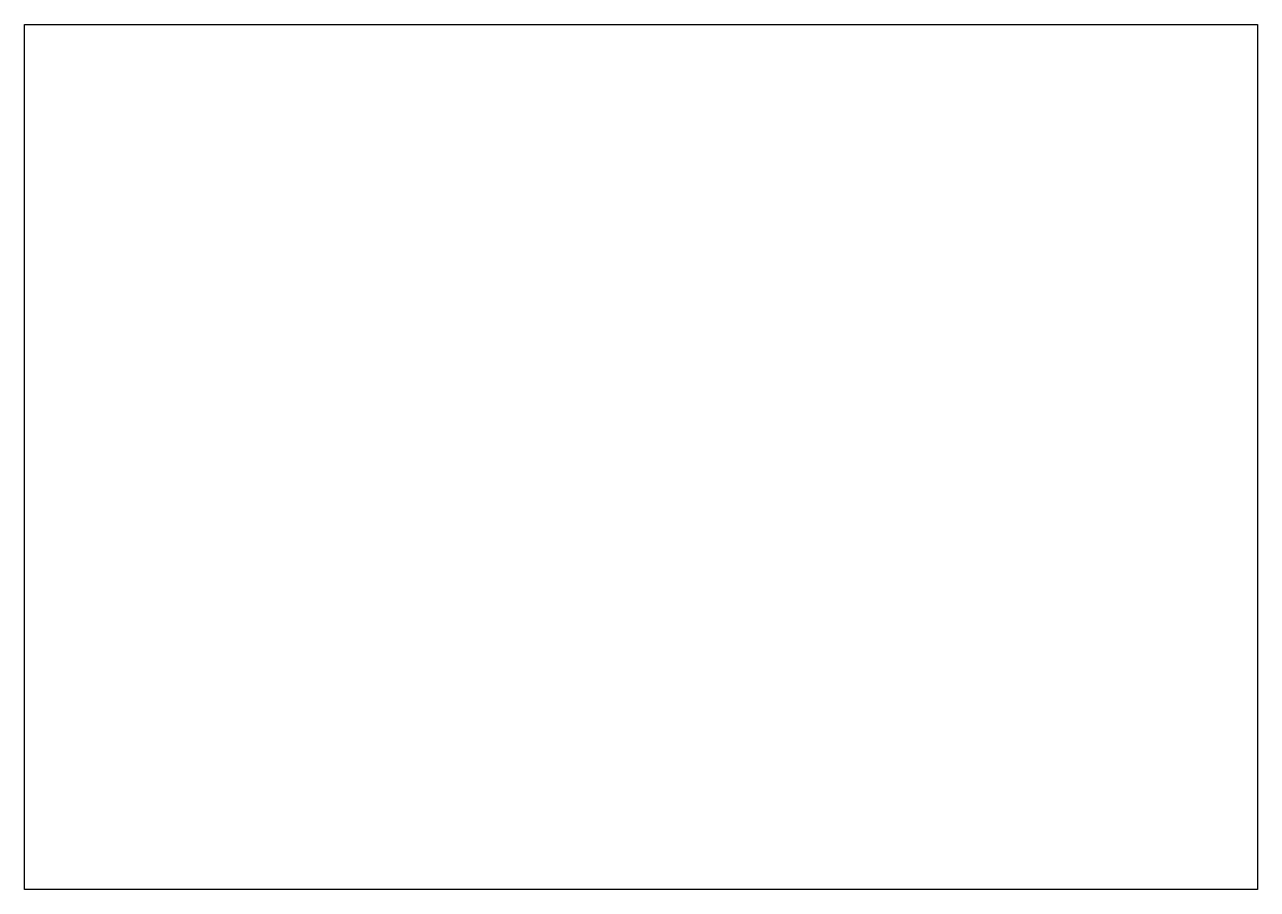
# Model space of a CAD drawing. Header units: millimetres. Extents: x 0 to 392, y 0 to 275.
import ezdxf

# ---------------------------------------------------------------- set-up
doc = ezdxf.new("R2010")
doc.units = ezdxf.units.MM
doc.layers.add('kt', color=7, linetype='CONTINUOUS')

msp = doc.modelspace()

# ---------------------------------------------------------------- linework, layer by layer
at = {"layer": 'kt', "color": 7}
msp.add_lwpolyline([(0, 275), (392, 275), (392, 0), (0, 0)], close=True, dxfattribs=at)

doc.saveas('drawing.dxf')
